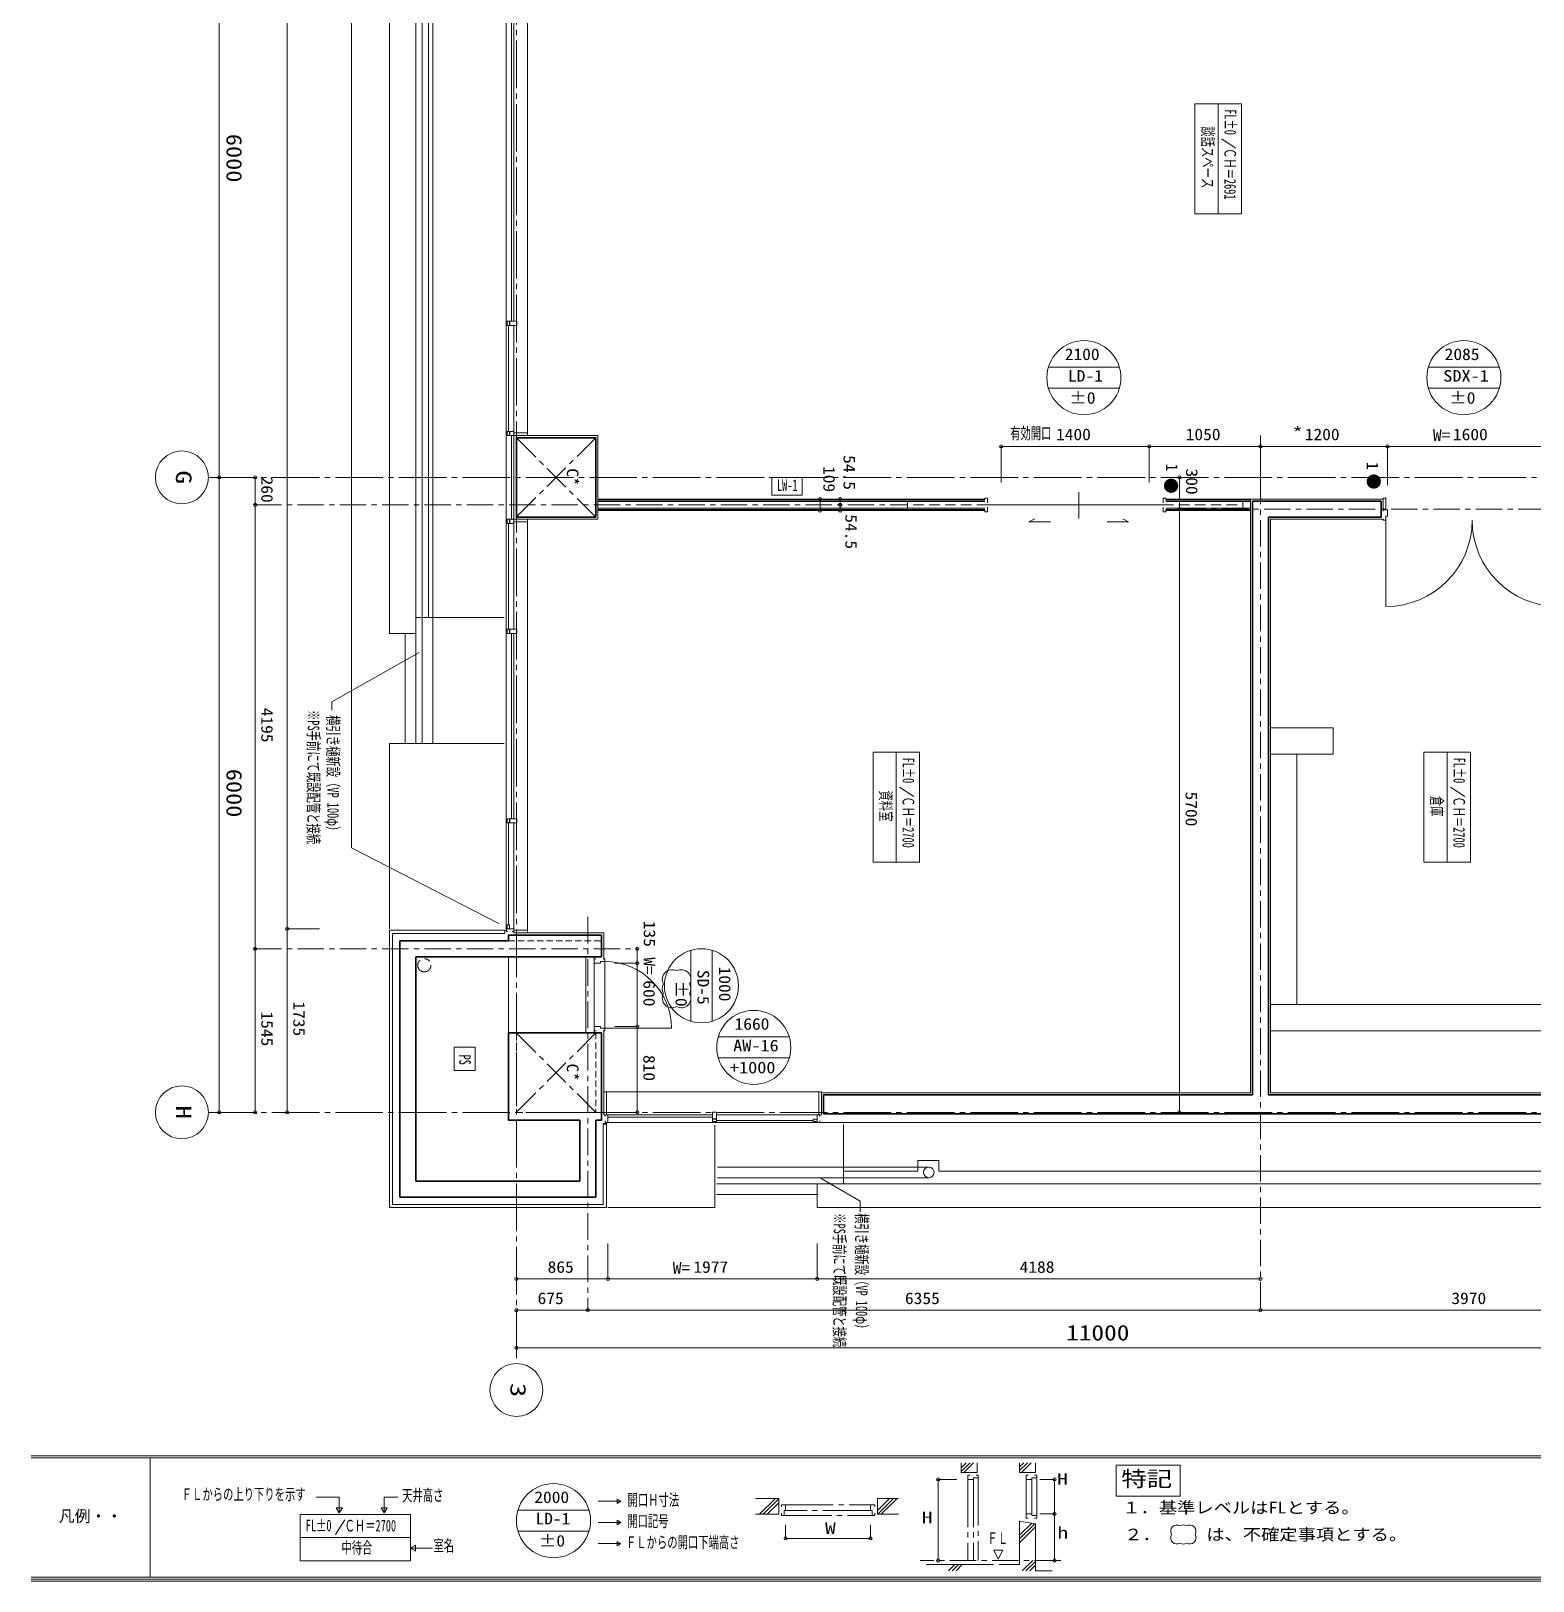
# Model space of a CAD drawing. Units: millimetres at full size, sheet at 1:50. Extents: x -48066 to 77311, y -302220 to 10476.
# Drawn here: x 37161 to 51353, y -55105 to -40458 of the extents above; entities that cross this region are included whole.
import ezdxf
from ezdxf.enums import TextEntityAlignment as Align

# ---------------------------------------------------------------- set-up
doc = ezdxf.new("R2010")
doc.units = ezdxf.units.MM
doc.header["$LTSCALE"] = 50
doc.header["$PDMODE"] = 32
doc.header["$PDSIZE"] = 30
for name, pattern in [('CHAIN1', [8, 5, -1, 1, -1]), ('CHAIN2', [12, 9, -1, 1, -1]), ('DASHED1', [1.8, 1.2, -0.6]), ('DASHED2', [3, 2, -1])]:
    doc.linetypes.add(name, pattern=pattern)
for name, color, linetype, lineweight in [('0-0_通り芯', 4, 'Continuous', 18), ('0-1_壁芯', 4, 'Continuous', 18), ('0-4_z246', 3, 'Continuous', 18), ('0-6_LGS', 4, 'Continuous', 18), ('0-7_仕上げ線', 3, 'Continuous', 18), ('0-8_平詳寸法', 4, 'Continuous', 18), ('0-A_外部建具', 4, 'Continuous', 18), ('0-B_内部建具', 4, 'Continuous', 18), ('0-C_文字', 4, 'Continuous', 18), ('1-1_床雑', 4, 'Continuous', 18), ('2-3_z770', 4, 'Continuous', 18), ('2-F_補助線', 4, 'CHAIN1', 18), ('3-0_平詳文字', 4, 'Continuous', 18), ('3-1_室名符号', 4, 'Continuous', 18), ('3-4_Dｼｰﾄ', 4, 'Continuous', 18), ('4-4_柱・壁', 2, 'Continuous', 35), ('4-5_柱壁寸法', 7, 'CHAIN1', 9), ('4-6_ｽﾗﾌﾞ寸法', 6, 'Continuous', 18), ('C-F_補助線', 4, 'Continuous', 18), ('F-0_図面枠', 4, 'Continuous', 18), ('F-6_凡例', 4, 'Continuous', 18)]:
    doc.layers.add(name, color=color, linetype=linetype, lineweight=lineweight)
doc.layers.add('6-8', color=7, linetype='Continuous')
doc.styles.add('ＭＳ ゴシック', font='')
doc.styles.get('ＭＳ ゴシック').set_extended_font_data('MS Gothic')

msp = doc.modelspace()

# ---------------------------------------------------------------- linework, layer by layer
at = {"layer": '0-0_通り芯', "color": 6, "linetype": 'CHAIN2'}
for p, q in [((41747.4, -26148.41), (41747.4, -53050.25)), ((38836.91, -44676.59), (67445.14, -44676.59)), ((38836.91, -50676.59), (67445.14, -50676.59))]:
    msp.add_line(p, q, dxfattribs=at)
at = {"layer": '0-0_通り芯'}
for p, q in [((38939.09, -38676.59), (38939.09, -44676.59)), ((38939.09, -44676.59), (38939.09, -50676.59)), ((41747.4, -52901.41), (52747.4, -52901.41))]:
    msp.add_line(p, q, dxfattribs=at)
for centre in [(38586.91, -44676.59), (38586.91, -50676.59), (41747.4, -53300.25)]:
    msp.add_circle(centre, 250, dxfattribs=at)
for p in [(38939.09, -44676.59), (38939.09, -50676.59), (41747.4, -52901.41)]:
    msp.add_point(p, dxfattribs=at)
at = {"layer": '0-1_壁芯', "linetype": 'CHAIN1'}
for p, q in [((48777.4, -44280.82), (48777.4, -52546.37)), ((39279.12, -44936.59), (45442.4, -44936.59)), ((48012.03, -44976.59), (66989.1, -44976.59)), ((42422.4, -48830.55), (42422.4, -52546.37)), ((39279.12, -49131.59), (42889.72, -49131.59))]:
    msp.add_line(p, q, dxfattribs=at)
at = {"layer": '0-1_壁芯'}
for p, q in [((39279.12, -44676.59), (39279.12, -44936.59)), ((48012.03, -44676.59), (48012.03, -44976.59)), ((39279.12, -44936.59), (39279.12, -49131.59)), ((48012.03, -44976.59), (48012.03, -50676.59)), ((39279.12, -49131.59), (39279.12, -50676.59)), ((41747.4, -52546.37), (42422.4, -52546.37)), ((42422.4, -52546.37), (48777.4, -52546.37)), ((48777.4, -52546.37), (52747.4, -52546.37))]:
    msp.add_line(p, q, dxfattribs=at)
for p in [(39279.12, -44676.59), (48012.03, -44676.59), (39279.12, -44936.59), (48012.03, -44976.59), (39279.12, -49131.59), (39279.12, -50676.59), (48012.03, -50676.59), (41747.4, -52546.37), (42422.4, -52546.37), (48777.4, -52546.37)]:
    msp.add_point(p, dxfattribs=at)
at = {"layer": '0-4_z246'}
for p, q in [((40547.4, -46151.59), (40547.4, -26148.41)), ((40797.4, -26148.41), (40797.4, -47191.59)), ((40858.26, -38676.59), (40858.26, -47191.59)), ((40958.07, -38676.59), (40958.07, -47191.59)), ((40797.4, -46001.59), (41632.4, -46001.59)), ((40797.4, -46151.59), (40547.4, -46151.59)), ((40697.4, -46151.59), (40697.4, -47191.59)), ((40547.4, -47191.59), (40547.4, -48941.59)), ((41632.4, -47191.59), (40547.4, -47191.59)), ((43620.9, -50796.59), (43620.9, -51576.59)), ((44839.4, -51351.59), (44839.4, -50791.58)), ((43647.07, -51194.04), (45644.18, -51194.04)), ((44839.4, -51231.59), (45539.39, -51231.59)), ((45539.39, -51131.59), (45739.4, -51131.59)), ((45539.39, -51231.59), (45539.39, -51131.59)), ((45739.4, -51231.59), (45739.4, -51131.59)), ((45739.4, -51231.59), (60755.39, -51231.59)), ((43639.4, -51351.59), (62873.9, -51351.59)), ((43647.07, -51293.84), (45644.18, -51293.84)), ((44589.4, -51451.59), (43639.4, -51451.59)), ((42612.4, -51576.59), (43620.9, -51576.59))]:
    msp.add_line(p, q, dxfattribs=at)
for points in [[(41017.4, -38576.59), (41017.4, -38776.59), (40917.4, -38776.59), (40917.4, -46001.59)], [(61905.39, -51576.58), (44589.4, -51576.58), (44589.4, -51351.59)]]:
    msp.add_lwpolyline(points, dxfattribs=at)
msp.add_circle((45643.69, -51244.03), 50, dxfattribs=at)
at = {"layer": '0-6_LGS'}
for p, q in [((46172.4, -44903.59), (42517.39, -44903.59)), ((45442.4, -44904.09), (45442.4, -44969.09)), ((48682.4, -44903.59), (47882.4, -44903.59)), ((48612.4, -44904.09), (48612.4, -44969.09)), ((46172.4, -44968.59), (42517.39, -44968.59)), ((48682.4, -44968.59), (47882.4, -44968.59))]:
    msp.add_line(p, q, dxfattribs=at)
at = {"layer": '0-7_仕上げ線'}
for p, q in [((41852.39, -44281.59), (42517.39, -44281.59)), ((42517.39, -45071.59), (42517.39, -44281.59)), ((46172.4, -44881.59), (42517.39, -44881.59)), ((46172.4, -44891.09), (42517.39, -44891.09)), ((49937.4, -44881.59), (47882.4, -44881.59)), ((48682.4, -44891.09), (47882.4, -44891.09)), ((48682.4, -44881.59), (48682.4, -50491.58)), ((41852.39, -45071.59), (42517.39, -45071.59)), ((46172.4, -44981.09), (42517.39, -44981.09)), ((46172.4, -44990.59), (42517.39, -44990.59)), ((48682.4, -44981.09), (47882.4, -44981.09)), ((48682.4, -44990.59), (47882.4, -44990.59)), ((49937.4, -45071.59), (48872.4, -45071.59)), ((48872.4, -45071.59), (48872.4, -50491.58)), ((40547.4, -51576.59), (40547.4, -48956.59)), ((40547.4, -48956.59), (41652.4, -48956.59)), ((40577.4, -51546.59), (40577.4, -48986.58)), ((40577.4, -48986.58), (41637.4, -48986.59)), ((41637.4, -48956.59), (41637.4, -48986.59)), ((41852.4, -48981.59), (42572.4, -48981.59)), ((42572.4, -49226.59), (42572.4, -48981.59)), ((42572.4, -50491.59), (42572.4, -49906.59)), ((48682.4, -50491.58), (44629.4, -50491.58)), ((52067.4, -50491.59), (48872.4, -50491.58)), ((42567.4, -51546.59), (42567.4, -50786.59)), ((42597.4, -51576.59), (42597.4, -50771.59)), ((61880.39, -50771.59), (44614.4, -50771.59)), ((40577.4, -51546.59), (42567.4, -51546.59)), ((40547.4, -51576.59), (42597.4, -51576.59))]:
    msp.add_line(p, q, dxfattribs=at)
at = {"layer": '0-8_平詳寸法'}
for p, q in [((44616.64, -44882.09), (44616.64, -44991.09)), ((44807.23, -44882.09), (44807.23, -44936.59)), ((44807.23, -44936.59), (44807.23, -44991.09))]:
    msp.add_line(p, q, dxfattribs=at)
for p in [(44616.64, -44882.09), (44807.23, -44882.09), (44807.23, -44936.59), (44616.64, -44991.09), (44807.23, -44991.09)]:
    msp.add_point(p, dxfattribs=at)
at = {"layer": '0-A_外部建具'}
for p, q in [((41652.39, -26148.41), (41652.39, -48941.59)), ((41852.39, -44256.59), (41852.39, -39081.59)), ((41701.38, -43201.59), (41701.36, -40151.59)), ((41722.36, -40151.59), (41722.38, -43201.59)), ((41671.39, -44241.59), (41671.38, -43241.59)), ((41722.39, -46111.59), (41722.38, -43241.59)), ((41701.39, -45071.59), (41701.39, -44281.59)), ((41671.39, -45111.59), (41671.39, -46111.59)), ((41722.39, -45111.59), (41722.39, -45071.59)), ((41852.39, -45096.59), (41852.4, -48956.59)), ((41701.39, -46151.59), (41701.39, -47901.59)), ((41722.39, -47901.59), (41722.39, -46151.59)), ((41671.4, -48903.59), (41671.4, -47941.59)), ((41722.4, -48966.59), (41707.4, -48966.59)), ((42597.4, -50481.59), (44604.4, -50481.59)), ((42587.4, -50701.59), (42587.4, -50716.59)), ((42612.4, -50701.59), (43599.4, -50701.59)), ((43599.4, -50722.59), (42612.4, -50722.59)), ((42612.4, -50771.59), (44589.4, -50771.59)), ((43639.4, -50701.59), (44589.4, -50701.59)), ((44551.4, -50752.59), (43639.4, -50752.59)), ((44614.4, -50701.59), (44614.4, -50716.59))]:
    msp.add_line(p, q, dxfattribs=at)
for points in [[(41683.38, -43201.59), (41683.38, -43241.59), (41659.38, -43241.59), (41659.38, -43201.59)], [(41750.38, -43201.59), (41750.38, -43241.59), (41685.38, -43241.59), (41685.38, -43201.59)], [(41683.39, -44241.59), (41683.39, -44281.59), (41659.39, -44281.59), (41659.39, -44241.59)], [(41722.39, -44241.59), (41722.39, -44281.59), (41685.39, -44281.59), (41685.39, -44241.59)], [(41722.39, -44256.59), (41722.39, -44281.59), (41852.39, -44281.59), (41852.39, -44256.59)], [(41683.39, -45111.59), (41683.39, -45071.59), (41659.39, -45071.59), (41659.39, -45111.59)], [(41683.39, -46151.59), (41683.39, -46111.59), (41659.39, -46111.59), (41659.39, -46151.59)], [(41750.39, -46151.59), (41750.39, -46111.59), (41685.39, -46111.59), (41685.39, -46151.59)], [(41683.4, -47901.59), (41683.4, -47941.59), (41659.4, -47941.59), (41659.4, -47901.59)], [(41750.4, -47901.59), (41750.4, -47941.59), (41685.4, -47941.59), (41685.4, -47901.59)], [(43599.4, -50673.59), (43639.4, -50673.59), (43639.4, -50738.59), (43599.4, -50738.59)], [(43599.4, -50740.59), (43639.4, -50740.59), (43639.4, -50764.59), (43599.4, -50764.59)]]:
    msp.add_lwpolyline(points, close=True, dxfattribs=at)
for points in [[(41852.39, -45071.59), (41685.39, -45071.59), (41685.39, -45111.59), (41722.39, -45111.59)], [(41852.39, -45071.59), (41852.39, -45096.59), (41722.39, -45096.59)], [(41722.4, -47941.59), (41722.4, -48981.59), (41852.4, -48981.59), (41852.4, -48956.59), (41722.4, -48956.59)], [(41683.4, -48941.59), (41683.4, -48903.59), (41659.4, -48903.59), (41659.4, -48941.59)], [(41667.4, -48966.59), (41652.4, -48966.59), (41652.4, -48941.59), (41722.4, -48941.59)], [(42612.4, -50701.59), (42572.4, -50701.59), (42572.4, -50481.59), (42597.4, -50481.59), (42597.4, -50701.59)], [(44629.4, -50701.59), (44629.4, -50481.59), (44604.4, -50481.59), (44604.4, -50701.59)], [(42587.4, -50756.59), (42587.4, -50771.59), (42612.4, -50771.59), (42612.4, -50701.59)], [(44589.4, -50740.59), (44551.4, -50740.59), (44551.4, -50764.59), (44589.4, -50764.59)], [(44614.4, -50756.59), (44614.4, -50771.59), (44589.4, -50771.59), (44589.4, -50701.59), (44629.4, -50701.59)]]:
    msp.add_lwpolyline(points, dxfattribs=at)
at = {"layer": '0-B_内部建具'}
for p, q in [((47060.87, -45064.86), (47060.87, -44816.61)), ((49937.4, -44871.59), (49937.4, -44996.59)), ((49962.4, -45081.59), (49962.4, -45896.59)), ((41672.4, -49926.59), (41672.4, -49206.59)), ((42402.4, -49926.59), (42402.4, -49206.59)), ((42482.4, -49206.59), (42482.4, -49926.59)), ((42482.4, -49226.59), (42497.4, -49226.59)), ((42567.4, -49226.59), (42582.4, -49226.59)), ((42482.4, -49906.59), (42497.4, -49906.59))]:
    msp.add_line(p, q, dxfattribs=at)
at = {"layer": '0-B_内部建具', "linetype": 'DASHED2'}
for p, q in [((46197.4, -44936.59), (45462.4, -44936.59)), ((47857.4, -44936.59), (48592.4, -44936.59))]:
    msp.add_line(p, q, dxfattribs=at)
at = {"layer": '0-B_内部建具'}
for points in [[(46197.4, -44916.59), (46197.4, -44871.59), (46172.4, -44871.59), (46172.4, -44886.59)], [(46197.4, -44956.59), (46197.4, -45001.59), (46172.4, -45001.59), (46172.4, -44986.59)], [(47857.4, -44916.59), (47857.4, -44871.59), (47882.4, -44871.59), (47882.4, -44886.59)], [(47857.4, -44956.59), (47857.4, -45001.59), (47882.4, -45001.59), (47882.4, -44986.59)], [(49962.4, -44981.59), (49962.4, -44871.59), (49937.4, -44871.59)], [(46793.8, -45095.03), (46589.63, -45095.03), (46645.31, -45067.18)], [(47327.93, -45095.03), (47532.11, -45095.03), (47476.42, -45067.18)], [(49937.4, -45066.59), (49937.4, -45081.59), (49962.4, -45081.59), (49962.4, -45041.59), (49977.4, -45041.59), (49977.4, -44981.59), (49937.4, -44981.59)], [(42582.4, -49251.59), (42542.4, -49251.59), (42542.4, -49266.59), (42482.4, -49266.59)], [(42567.4, -49906.59), (42582.4, -49906.59), (42582.4, -49226.59)], [(43212.4, -49881.59), (42542.4, -49881.59), (42542.4, -49866.59), (42482.4, -49866.59)]]:
    msp.add_lwpolyline(points, dxfattribs=at)
for centre, radius, start, end in [((49962.4, -45081.59), 815, 270.00004, 0.00004), ((51592.4, -45081.59), 815, 179.99996, 269.99996), ((42582.4, -49881.59), 630, 0, 90)]:
    msp.add_arc(centre, radius, start, end, dxfattribs=at)
at = {"layer": '0-C_文字'}
for p, q in [((39581.91, -26148.41), (39581.91, -48941.59)), ((46327.39, -44383.37), (46327.39, -44725.88)), ((47727.39, -44383.37), (46327.39, -44383.37)), ((47727.39, -44383.37), (47727.39, -44725.88)), ((48777.4, -44383.37), (47727.39, -44383.37)), ((49977.4, -44383.37), (48777.4, -44383.37)), ((48777.4, -44383.37), (48777.4, -44725.88)), ((49977.4, -44383.37), (51577.4, -44383.37)), ((49977.4, -44383.37), (49977.4, -44748.6)), ((40189.86, -48178.15), (41582.7, -48890.7)), ((39581.91, -48941.59), (39581.91, -50676.59)), ((39581.91, -48941.59), (39887.37, -48941.59)), ((42889.72, -49266.59), (42889.72, -49131.59)), ((42889.72, -49266.59), (42676.14, -49266.59)), ((42889.72, -49866.59), (42889.72, -49266.59)), ((42889.72, -49866.59), (42676.14, -49866.59)), ((42889.72, -50676.59), (42889.72, -49866.59)), ((42612.4, -52250.91), (42612.4, -51915.73)), ((44589.4, -52250.91), (44589.4, -51915.73)), ((41747.4, -52250.91), (42612.4, -52250.91)), ((42612.4, -52250.91), (44589.4, -52250.91)), ((44589.4, -52250.91), (48777.4, -52250.91))]:
    msp.add_line(p, q, dxfattribs=at)
for p in [(46327.39, -44383.37), (47727.39, -44383.37), (48777.4, -44383.37), (49977.4, -44383.37), (39581.91, -48941.59), (42889.72, -49131.59), (42889.72, -49266.59), (42889.72, -49866.59), (39581.91, -50676.59), (42889.72, -50676.59), (41747.4, -52250.91), (42612.4, -52250.91), (44589.4, -52250.91), (48777.4, -52250.91)]:
    msp.add_point(p, dxfattribs=at)
at = {"layer": '1-1_床雑'}
for p, q in [((48872.4, -47042.59), (49463.4, -47042.59)), ((49122.4, -49656.59), (49122.4, -47292.59)), ((48872.4, -49656.59), (52417.39, -49656.59)), ((52067.4, -49906.59), (48872.4, -49906.59))]:
    msp.add_line(p, q, dxfattribs=at)
msp.add_lwpolyline([(48872.4, -47292.59), (49463.4, -47292.59), (49463.4, -47042.59)], dxfattribs=at)
at = {"layer": '2-3_z770'}
msp.add_line((47857.4, -44936.59), (46197.4, -44936.59), dxfattribs=at)
at = {"layer": '2-F_補助線'}
msp.add_circle((40877.4, -49286.59), 62.5, dxfattribs=at)
at = {"layer": '3-0_平詳文字'}
for points in [[(40829.73, -46331.22), (40003.33, -46797.33), (40003.33, -46877.35)], [(44994.7, -51617.67), (44994.7, -51514.51), (44626.38, -51301.86)]]:
    msp.add_lwpolyline(points, dxfattribs=at)
msp.add_lwpolyline([(41357.12, -50060.38), (41357.12, -50281.6), (41159.07, -50281.6), (41159.07, -50060.38)], close=True, dxfattribs=at)
at = {"layer": '3-1_室名符号'}
for p, q in [((48158.27, -41145.4), (48158.27, -42186.54)), ((48158.27, -41145.4), (48598.01, -41145.4)), ((48378.01, -42186.54), (48378.01, -41145.4)), ((48598.01, -42186.54), (48598.01, -41145.4)), ((48544.95, -41565.98), (48408.5, -41477.17)), ((48598.01, -42186.54), (48158.27, -42186.54)), ((45117.32, -47271.68), (45117.32, -48312.82)), ((45117.32, -47271.68), (45557.06, -47271.68)), ((45337.06, -48312.82), (45337.06, -47271.68)), ((45557.06, -48312.82), (45557.06, -47271.68)), ((50321.8, -47271.68), (50321.8, -48312.82)), ((50321.8, -47271.68), (50761.54, -47271.68)), ((50541.54, -48312.82), (50541.54, -47271.68)), ((50761.54, -48312.82), (50761.54, -47271.68)), ((45504, -47692.27), (45367.55, -47603.45)), ((50708.48, -47692.27), (50572.03, -47603.45)), ((45557.06, -48312.82), (45117.32, -48312.82)), ((50761.54, -48312.82), (50321.8, -48312.82))]:
    msp.add_line(p, q, dxfattribs=at)
at = {"layer": '3-4_Dｼｰﾄ'}
for p, q in [((44161.84, -44845.85), (44161.84, -44677.19)), ((44447.33, -44845.85), (44161.84, -44845.85))]:
    msp.add_line(p, q, dxfattribs=at)
msp.add_lwpolyline([(44161.84, -44677.19), (44447.33, -44677.19), (44447.33, -44845.85)], dxfattribs=at)
at = {"layer": '4-4_柱・壁'}
for p, q in [((48702.4, -44901.59), (48702.4, -50511.59)), ((49917.4, -44901.59), (48702.4, -44901.59)), ((49917.4, -45051.59), (49917.4, -44901.59)), ((48852.4, -45051.59), (48852.4, -50511.59)), ((49917.4, -45051.59), (48852.4, -45051.59)), ((40647.4, -51476.59), (40647.4, -49056.59)), ((40647.4, -49056.59), (41672.4, -49056.59)), ((42552.4, -49206.59), (42552.4, -49001.59)), ((40797.4, -49206.59), (42552.4, -49206.59)), ((40797.4, -51326.59), (40797.4, -49206.59)), ((41672.4, -50751.59), (41672.4, -49926.59)), ((48702.4, -50511.58), (44649.4, -50511.58)), ((44649.4, -50691.59), (44649.4, -50511.59)), ((52087.4, -50511.59), (48852.4, -50511.58)), ((41672.4, -50751.59), (42347.4, -50751.59)), ((42347.4, -51326.59), (42347.4, -50751.59)), ((42497.4, -51476.59), (42497.4, -50751.59)), ((42497.4, -50751.59), (42552.4, -50751.59)), ((42597.4, -50786.59), (42567.4, -50786.59)), ((61845.39, -50691.59), (44649.4, -50691.58)), ((40797.4, -51326.59), (42347.4, -51326.59)), ((40647.4, -51476.59), (42497.4, -51476.59))]:
    msp.add_line(p, q, dxfattribs=at)
at = {"layer": '4-4_柱・壁', "color": 3, "linetype": 'DASHED1', "lineweight": 18}
for p, q in [((41672.4, -49056.59), (42552.4, -49056.59)), ((42497.4, -49926.59), (42497.4, -50676.59))]:
    msp.add_line(p, q, dxfattribs=at)
at = {"layer": '4-4_柱・壁'}
msp.add_lwpolyline([(41747.39, -44301.59), (41747.39, -45051.59), (42497.39, -45051.59), (42497.39, -44301.59)], close=True, dxfattribs=at)
for points in [[(41672.4, -49056.59), (41672.4, -49001.59), (42552.4, -49001.59)], [(42552.4, -50751.59), (42552.4, -49926.59), (41672.4, -49926.59)]]:
    msp.add_lwpolyline(points, dxfattribs=at)
at = {"layer": '4-4_柱・壁', "color": 3, "linetype": 'DASHED1', "lineweight": 18}
msp.add_lwpolyline([(41747.4, -49926.59), (41747.4, -50676.59), (42497.4, -50676.59)], dxfattribs=at)
at = {"layer": '4-5_柱壁寸法'}
for p, q in [((42497.39, -44301.59), (41747.39, -45051.59)), ((42497.39, -45051.59), (41747.39, -44301.59)), ((42497.39, -49926.58), (41747.39, -50676.59)), ((42497.39, -50676.59), (41747.39, -49926.58))]:
    msp.add_line(p, q, dxfattribs=at)
at = {"layer": '4-6_ｽﾗﾌﾞ寸法'}
for centre, radius, start, end in [((43216.22, -49418.34), 90, 60, 210), ((43306.22, -49418.34), 90, 330, 120), ((43216.22, -49508.34), 90, 150, 210), ((43306.22, -49508.34), 90, 330, 30), ((43216.22, -49598.34), 90, 150, 300), ((43306.22, -49598.34), 90, 240, 30), ((47988.95, -54635.48), 60, 60, 210), ((48048.95, -54635.48), 60, 60, 120), ((48108.95, -54635.48), 60, 330, 120), ((47988.95, -54695.48), 60, 150, 300), ((48048.95, -54695.48), 60, 240, 300), ((48108.95, -54695.48), 60, 240, 30)]:
    msp.add_arc(centre, radius, start, end, dxfattribs=at)
at = {"layer": 'C-F_補助線'}
for p, q in [((40189.86, -26148.41), (40189.86, -48178.15)), ((46774.32, -43634.37), (47445.15, -43634.37)), ((50363.99, -43634.37), (51034.81, -43634.37)), ((46774.32, -43834.38), (47445.15, -43834.38)), ((50363.99, -43834.38), (51034.81, -43834.38)), ((43396.19, -49145.17), (43396.19, -49816)), ((43596.2, -49145.17), (43596.2, -49816)), ((43654.49, -49962.62), (44325.32, -49962.62)), ((43654.49, -50162.62), (44325.32, -50162.62))]:
    msp.add_line(p, q, dxfattribs=at)
for centre in [(47109.72, -43734.38), (50699.39, -43734.38), (43496.19, -49480.58), (43989.89, -50062.62)]:
    msp.add_circle(centre, 350, dxfattribs=at)
at = {"layer": 'F-0_図面枠', "color": 7, "lineweight": 9}
for p, q in [((37161.37, -53923.31), (77311.38, -53923.31)), ((37161.37, -53942.06), (77311.38, -53942.06)), ((38286.14, -53942.06), (38286.14, -55067.29)), ((37161.37, -55067.58), (77311.38, -55067.58)), ((37161.37, -55086.33), (77311.38, -55086.33)), ((37161.37, -55105.08), (77311.38, -55105.08))]:
    msp.add_line(p, q, dxfattribs=at)
at = {"layer": 'F-0_図面枠'}
for p, q in [((45950.29, -54035.83), (45998.53, -53987.61)), ((45950.29, -54070.84), (46033.53, -53987.61)), ((45950.29, -53987.61), (45950.29, -54079.83)), ((45976.29, -54079.83), (46067.79, -53987.61)), ((46100.29, -53987.61), (46100.29, -54079.83)), ((46502.28, -54025.83), (46540.78, -53987.61)), ((46502.28, -54059.83), (46575.49, -53987.61)), ((46502.28, -53987.61), (46502.28, -54079.83)), ((46519.3, -54079.83), (46612.22, -53987.61)), ((46653.3, -53987.61), (46653.3, -54079.83)), ((45732.3, -54144.83), (45910.29, -54144.83)), ((45732.3, -54144.83), (45732.3, -54910.55)), ((45950.29, -54079.83), (46100.29, -54079.83)), ((46011.28, -54104.83), (46011.28, -54144.83)), ((46011.28, -54104.83), (46031.29, -54104.83)), ((46066.29, -54144.83), (46011.28, -54144.83)), ((46111.3, -54129.83), (46066.29, -54129.83)), ((46066.29, -54144.83), (46066.29, -54129.83)), ((46091.29, -54104.83), (46111.3, -54104.83)), ((46111.3, -54129.83), (46111.3, -54104.83)), ((46653.3, -54079.83), (46502.28, -54079.83)), ((46563.29, -54104.83), (46563.29, -54144.83)), ((46563.29, -54104.83), (46583.3, -54104.83)), ((46618.29, -54144.83), (46563.29, -54144.83)), ((46663.28, -54129.83), (46618.29, -54129.83)), ((46618.29, -54144.83), (46618.29, -54129.83)), ((46643.29, -54104.83), (46663.28, -54104.83)), ((46663.28, -54129.83), (46663.28, -54104.83)), ((46831.3, -54144.83), (46693.29, -54144.83)), ((46831.3, -54144.83), (46831.3, -54910.55)), ((42698.11, -54330.9), (42698.11, -54373.41)), ((42734.93, -54352.16), (42698.11, -54330.9)), ((44006.37, -54325.11), (44226.37, -54325.11)), ((44045.38, -54475.1), (44195.37, -54325.11)), ((44080.38, -54475.1), (44226.37, -54330.08)), ((44226.37, -54475.1), (44226.37, -54325.11)), ((45357.39, -54325.11), (45158.39, -54325.11)), ((45158.39, -54475.1), (45158.39, -54325.11)), ((45158.39, -54476.1), (45309.38, -54325.11)), ((45158.39, -54440.11), (45273.38, -54325.11)), ((45194.38, -54475.1), (45344.38, -54325.11)), ((41762.64, -54434.81), (42433.47, -54434.81)), ((42521.51, -54352.16), (42734.93, -54352.16)), ((42734.93, -54352.16), (42698.11, -54373.41)), ((44226.37, -54475.1), (44006.37, -54475.1)), ((44116.39, -54475.1), (44226.37, -54365.11)), ((44251.38, -54385.1), (44291.37, -54385.1)), ((44251.38, -54385.1), (44251.38, -54405.1)), ((44251.38, -54465.11), (44251.38, -54485.11)), ((44276.38, -54485.11), (44251.38, -54485.11)), ((44276.38, -54485.11), (44276.38, -54440.11)), ((44291.37, -54440.11), (44276.38, -54440.11)), ((44291.37, -54440.11), (44291.37, -54385.1)), ((45093.37, -54440.11), (45093.37, -54385.1)), ((45133.38, -54385.1), (45093.37, -54385.1)), ((45093.37, -54440.11), (45108.37, -54440.11)), ((45108.37, -54485.11), (45108.37, -54440.11)), ((45108.37, -54485.11), (45133.38, -54485.11)), ((45133.38, -54385.1), (45133.38, -54405.1)), ((45133.38, -54465.11), (45133.38, -54485.11)), ((45158.39, -54475.1), (45357.39, -54475.1)), ((46618.29, -54469.87), (46563.29, -54469.87)), ((46563.29, -54509.87), (46563.29, -54469.87)), ((46618.29, -54469.87), (46618.29, -54484.87)), ((46663.28, -54484.87), (46618.29, -54484.87)), ((46663.28, -54484.87), (46663.28, -54509.87)), ((46693.29, -54469.87), (46831.3, -54469.87)), ((42521.51, -54552.15), (42734.93, -54552.15)), ((42734.93, -54552.15), (42698.11, -54573.42)), ((44291.37, -54702.42), (44291.37, -54573.88)), ((45093.37, -54702.42), (45093.37, -54573.88)), ((46502.28, -54539.87), (46653.3, -54564.87)), ((46502.28, -54539.87), (46502.28, -54950.55)), ((46502.28, -54671.87), (46616.29, -54559.87)), ((46502.28, -54706.87), (46646.29, -54564.87)), ((46502.28, -54743.87), (46653.3, -54591.87)), ((46563.29, -54509.87), (46583.3, -54509.87)), ((46643.29, -54509.87), (46663.28, -54509.87)), ((46653.3, -54564.87), (46653.3, -55010.55)), ((41762.64, -54634.82), (42433.47, -54634.82)), ((42698.11, -54730.9), (42698.11, -54773.41)), ((42734.93, -54752.15), (42698.11, -54730.9)), ((44291.37, -54702.42), (45093.37, -54702.42)), ((46626.3, -54910.55), (46527.3, -55010.55)), ((46653.3, -54920.55), (46562.3, -55010.55)), ((45618.29, -54950.55), (46254.28, -54950.55)), ((45831.29, -55010.55), (45891.3, -54950.55)), ((45866.29, -55010.55), (45925.3, -54950.55)), ((45901.29, -55010.55), (45960.3, -54950.55)), ((46308.3, -54950.55), (46502.28, -54950.55)), ((46653.3, -54955.55), (46597.3, -55010.55)), ((46653.3, -55010.55), (46810.3, -55010.55))]:
    msp.add_line(p, q, dxfattribs=at)
at = {"layer": 'F-0_図面枠', "linetype": 'CHAIN2'}
for p, q in [((46011.28, -54144.83), (46011.28, -54910.55)), ((46065.29, -54144.83), (46065.29, -54910.55)), ((46110.29, -54129.83), (46110.29, -54910.55)), ((46563.29, -54144.83), (46563.29, -54469.87)), ((46618.29, -54469.87), (46618.29, -54144.83)), ((46663.28, -54129.83), (46663.28, -54484.87)), ((44276.38, -54485.11), (45108.37, -54485.11)), ((44291.37, -54385.1), (45093.37, -54385.1)), ((45093.37, -54440.11), (44291.37, -54440.11))]:
    msp.add_line(p, q, dxfattribs=at)
at = {"layer": 'F-0_図面枠', "linetype": 'CHAIN1'}
msp.add_line((46892.3, -54910.55), (45561.27, -54910.55), dxfattribs=at)
at = {"layer": 'F-0_図面枠'}
for points in [[(42734.93, -54552.15), (42698.11, -54530.9), (42698.11, -54573.42)], [(42521.51, -54752.15), (42734.93, -54752.15), (42698.11, -54773.41)]]:
    msp.add_lwpolyline(points, dxfattribs=at)
msp.add_lwpolyline([(46257.29, -54813.55), (46299.3, -54897.55), (46343.3, -54813.55)], close=True, dxfattribs=at)
msp.add_circle((42098.04, -54534.82), 350, dxfattribs=at)
for p in [(45732.3, -54144.83), (46831.3, -54144.83), (46831.3, -54469.87), (44291.37, -54702.42), (45093.37, -54702.42), (45732.3, -54910.55), (46831.3, -54910.55)]:
    msp.add_point(p, dxfattribs=at)
at = {"layer": 'F-6_凡例'}
for p, q in [((47413.95, -54010.58), (47413.95, -54302.64)), ((40074.02, -54312.61), (39856.52, -54312.61)), ((40074.02, -54462.25), (40074.02, -54312.61)), ((40497.62, -54312.61), (40626.23, -54312.61)), ((40497.62, -54462.25), (40497.62, -54312.61)), ((47413.95, -54302.64), (48017.5, -54302.64)), ((40746.7, -54475.56), (39705.56, -54475.56)), ((39705.56, -54915.3), (39705.56, -54475.56)), ((40746.7, -54475.56), (40746.7, -54915.3)), ((40126.15, -54528.62), (40037.33, -54665.07)), ((40746.7, -54695.56), (39705.56, -54695.56)), ((39705.56, -54915.3), (40746.7, -54915.3)), ((40745.06, -54795.6), (40954.77, -54795.6))]:
    msp.add_line(p, q, dxfattribs=at)
msp.add_lwpolyline([(48017.5, -54302.64), (48017.5, -54010.58), (47413.95, -54010.58)], dxfattribs=at)
for points in [[(40074.02, -54462.25), (40103.02, -54413.25), (40045.02, -54413.25)], [(40497.62, -54462.25), (40468.61, -54413.25), (40526.61, -54413.25)], [(40745.06, -54795.6), (40794.06, -54824.6), (40794.06, -54766.6)]]:
    msp.add_lwpolyline(points, close=True, dxfattribs=at)

# ---------------------------------------------------------------- texts
at = {"layer": '0-0_通り芯', "style": 'ＭＳ ゴシック'}
for s, width, p in [('6000', 1.15, (38964.09, -41430.34)), ('G', 1.3, (38486.91, -44610.34)), ('6000', 1.15, (38964.09, -47430.34)), ('H', 1.3, (38486.91, -50610.34)), ('3', 1.35, (41647.4, -53234))]:
    msp.add_text(s, height=146.6, rotation=270, dxfattribs=dict(at, width=width)).set_placement(p, align=Align.BOTTOM_LEFT)
at = {"layer": '0-0_通り芯', "style": 'ＭＳ ゴシック', "width": 1.2}
msp.add_text('11000', height=146.6, dxfattribs=at).set_placement((46941.15, -52876.41), align=Align.BOTTOM_LEFT)
at = {"layer": '0-1_壁芯', "style": 'ＭＳ ゴシック', "width": 1.1}
for s, p in [('300', (48041.38, -44592.57)), ('260', (39304.12, -44669.09)), ('4195', (39304.12, -46852.84)), ('5700', (48037.03, -47645.34)), ('1545', (39304.12, -49722.84))]:
    msp.add_text(s, height=110, rotation=270, dxfattribs=at).set_placement(p, align=Align.BOTTOM_LEFT)
for s, p in [('675', (41947.4, -52521.37)), ('6355', (45418.65, -52521.37)), ('3970', (50581.15, -52521.37))]:
    msp.add_text(s, height=110, dxfattribs=at).set_placement(p, align=Align.BOTTOM_LEFT)
at = {"layer": '0-8_平詳寸法', "style": 'ＭＳ ゴシック', "width": 1.1}
for s, p in [('54.5', (44805.42, -44465.91)), ('109', (44614.77, -44569.3)), ('54.5', (44822.9, -45025.11))]:
    msp.add_text(s, height=110, rotation=270, dxfattribs=at).set_placement(p, align=Align.BOTTOM_LEFT)
at = {"layer": '0-C_文字', "style": 'ＭＳ ゴシック'}
for s, width, p in [('有効開口', 0.65, (46412.44, -44347.83)), ('1400', 1.1, (46846.14, -44358.37)), ('1050', 1.1, (48071.14, -44358.37)), ('*', 1.35, (49078.13, -44343.74)), ('1200', 1.1, (49196.15, -44358.37)), ('W=', 1.1, (50406.57, -44364.57)), ('1600', 1.1, (50596.15, -44358.37)), ('865', 1.1, (42042.4, -52225.91)), ('W=', 1.1, (43224.61, -52233.72)), ('1977', 1.1, (43419.65, -52225.91)), ('4188', 1.1, (46502.15, -52225.91))]:
    msp.add_text(s, height=110, dxfattribs=dict(at, width=width)).set_placement(p, align=Align.BOTTOM_LEFT)
at = {"layer": '0-C_文字', "style": 'ＭＳ ゴシック', "width": 1.1}
for s, p in [('135', (42917.88, -48866.36)), ('W=', (42916.94, -49211.7)), ('600', (42914.72, -49429.09)), ('1735', (39606.91, -49627.84)), ('810', (42914.72, -50134.09))]:
    msp.add_text(s, height=110, rotation=270, dxfattribs=at).set_placement(p, align=Align.BOTTOM_LEFT)
at = {"layer": '3-0_平詳文字', "style": 'ＭＳ ゴシック', "width": 0.65}
for s, p in [('※PS手前にて既設配管と接続', (39742.87, -46874.78)), ('横引き樋新設（VP 100φ）', (39928.19, -46923.13)), ('PS', (41173.72, -50130.41)), ('※PS手前にて既設配管と接続', (44713.27, -51629.13)), ('横引き樋新設（VP 100φ）', (44921.9, -51629.13))]:
    msp.add_text(s, height=110, rotation=270, dxfattribs=at).set_placement(p, align=Align.BOTTOM_LEFT)
at = {"layer": '3-1_室名符号', "style": 'ＭＳ ゴシック', "width": 0.65}
for s, rotation, p in [('FL±0', 270, (48405.25, -41197.41)), ('談話スペース', 269.999, (48191.33, -41359.12)), ('ＣＨ＝2691', 270, (48403.5, -41563.55)), ('FL±0', 270, (45364.3, -47323.69)), ('FL±0', 270, (50568.78, -47323.69)), ('資料室', 269.999, (45150.38, -47635.4)), ('ＣＨ＝2700', 270, (45362.56, -47689.84)), ('倉庫', 269.999, (50354.86, -47685.4)), ('ＣＨ＝2700', 270, (50567.03, -47689.84))]:
    msp.add_text(s, height=110, rotation=rotation, dxfattribs=at).set_placement(p, align=Align.BOTTOM_LEFT)
at = {"layer": '3-4_Dｼｰﾄ', "style": 'ＭＳ ゴシック', "width": 0.65}
msp.add_text('LW-1', height=110, dxfattribs=at).set_placement((44209.15, -44838.64), align=Align.BOTTOM_LEFT)
at = {"layer": '4-5_柱壁寸法', "color": 4, "style": 'ＭＳ ゴシック', "width": 1.1}
for p in [(42191.24, -44590.38), (42191.24, -50215.38)]:
    msp.add_text('C*', height=110, rotation=270, dxfattribs=at).set_placement(p, align=Align.BOTTOM_LEFT)
at = {"layer": '6-8', "style": 'ＭＳ ゴシック'}
for s, p in [('1', (47852.3, -44545.04)), ('●', (49757.65, -44640.2)), ('1', (49747.94, -44530.08)), ('●', (47842.32, -44679.73))]:
    msp.add_text(s, height=110.9, rotation=270, dxfattribs=at).set_placement(p, align=Align.BOTTOM_LEFT)
at = {"layer": 'C-F_補助線', "style": 'ＭＳ ゴシック'}
for s, width, p in [('2100', 1.1, (46928.39, -43600.84)), ('2085', 1.1, (50518.06, -43600.84)), ('LD-1', 1.1, (46958.92, -43805.15)), ('SDX-1', 1.15, (50504.84, -43805.15)), ('±0', 1.1, (46972.26, -44012.99)), ('±0', 1.1, (50561.92, -44012.99)), ('1660', 1.1, (43808.56, -49929.09)), ('AW-16', 1.15, (43795.34, -50133.4)), ('+1000', 1.15, (43764.93, -50341.24))]:
    msp.add_text(s, height=110, dxfattribs=dict(at, width=width)).set_placement(p, align=Align.BOTTOM_LEFT)
at = {"layer": 'C-F_補助線', "style": 'ＭＳ ゴシック', "width": 1.1}
for s, p in [('SD-5', (43425.42, -49329.78)), ('1000', (43629.73, -49299.25)), ('±0', (43217.58, -49430.61))]:
    msp.add_text(s, height=110, rotation=270, dxfattribs=at).set_placement(p, align=Align.BOTTOM_LEFT)
at = {"layer": 'F-0_図面枠', "style": 'ＭＳ ゴシック'}
for s, width, p in [('H', 1.35, (46857.3, -54229.19)), ('2000', 1.1, (41916.73, -54401.28)), ('開口Ｈ寸法', 0.65, (42797.81, -54427.16)), ('LD-1', 1.1, (41927.88, -54603.61)), ('開口記号', 0.65, (42794.91, -54627.16)), ('H', 1.35, (45578.1, -54592.89)), ('W', 1.35, (44663.62, -54693.55)), ('h', 1.35, (46859.29, -54736.76)), ('±0', 1.1, (41960.59, -54813.44)), ('ＦＬからの開口下端高さ', 0.65, (42782.93, -54827.15)), ('ＦＬ', 0.65, (46197.54, -54787.85))]:
    msp.add_text(s, height=110, dxfattribs=dict(at, width=width)).set_placement(p, align=Align.BOTTOM_LEFT)
at = {"layer": 'F-0_図面枠', "color": 3, "style": 'ＭＳ ゴシック'}
msp.add_text('凡例・・', height=110, dxfattribs=at).set_placement((37423.75, -54579.82), align=Align.BOTTOM_LEFT)
at = {"layer": 'F-6_凡例', "style": 'ＭＳ ゴシック'}
for s, height, width, p in [('特記', 146.6, 1.2, (47463.23, -54256.61)), ('ＦＬからの上り下りを示す', 110, 0.65, (38585.66, -54373.06)), ('天井高さ', 110, 0.65, (40667.77, -54382.68)), ('１．基準レベルはFLとする。', 110, 1.15, (47472.22, -54499.77)), ('FL±0', 110, 0.65, (39757.57, -54668.32)), ('ＣＨ＝2700', 110, 0.65, (40123.72, -54670.07)), ('２．\u3000   は、不確定事項とする。', 110, 1.15, (47490.41, -54753.83)), ('室名', 110, 0.65, (40963.98, -54857.66))]:
    msp.add_text(s, height=height, dxfattribs=dict(at, width=width)).set_placement(p, align=Align.BOTTOM_LEFT)
at = {"layer": 'F-6_凡例', "style": 'ＭＳ ゴシック', "width": 0.65}
msp.add_text('中待合', height=110, rotation=359.999, dxfattribs=at).set_placement((40094.69, -54877.86), align=Align.BOTTOM_LEFT)

doc.saveas('drawing.dxf')
